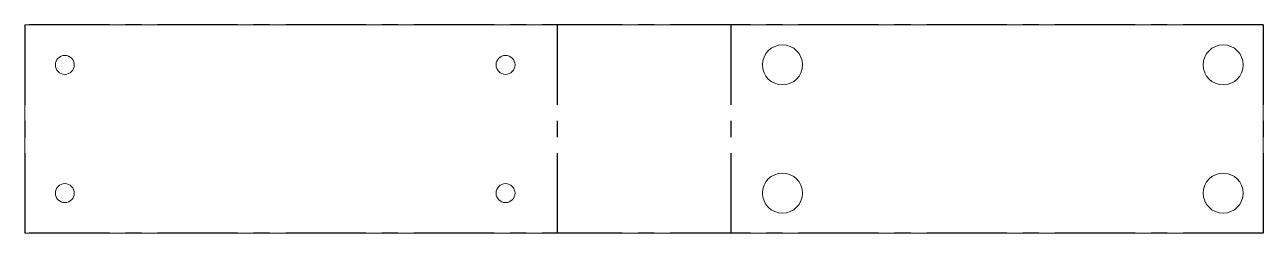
# Model space of a CAD drawing. Header units: inches. Extents: x 0 to 7.73, y 0 to 1.3.
import ezdxf

# ---------------------------------------------------------------- set-up
doc = ezdxf.new("R2010")
doc.units = ezdxf.units.IN
doc.header["$MEASUREMENT"] = 0
doc.linetypes.add('CENTERX2', pattern=[0.8, 0.5, -0.1, 0.1, -0.1])

msp = doc.modelspace()

# ---------------------------------------------------------------- linework, layer by layer
at = {"color": 7, "linetype": 'CENTERX2'}
for p, q in [((7.7281, 1.3), (0, 1.3)), ((0, 1.3), (0, 0)), ((3.3226, 1.3), (3.3226, 0)), ((4.4054, 1.3), (4.4054, 0)), ((7.7281, 1.3), (7.7281, 0)), ((7.7281, 0), (0, 0))]:
    msp.add_line(p, q, dxfattribs=at)
at = {"color": 7, "linetype": 'Continuous', "lineweight": 15}
for p, q in [((0, 1.3), (0, 0)), ((0, 1.3), (7.7281, 1.3)), ((7.7281, 0), (7.7281, 1.3)), ((7.7281, 0), (0, 0))]:
    msp.add_line(p, q, dxfattribs=at)
for centre, radius in [((4.7281, 1.05), 0.125), ((7.4781, 1.05), 0.125), ((0.25, 1.05), 0.0591), ((3, 1.05), 0.0591), ((4.7281, 0.25), 0.125), ((7.4781, 0.25), 0.125), ((0.25, 0.25), 0.0591), ((3, 0.25), 0.0591)]:
    msp.add_circle(centre, radius, dxfattribs=at)

doc.saveas('drawing.dxf')
